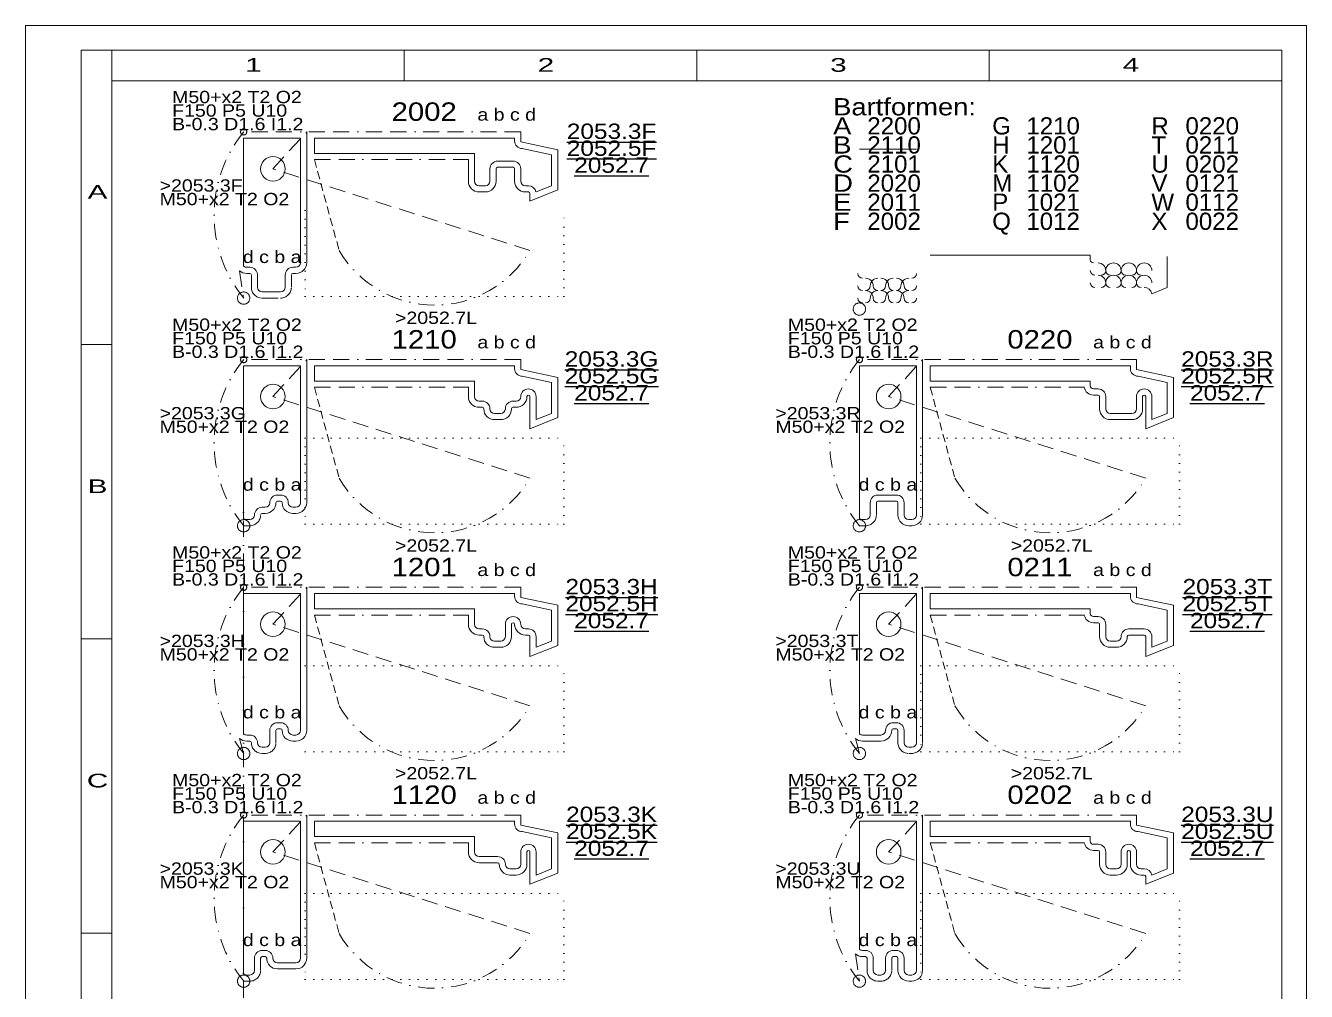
# Model space of a CAD drawing. Extents: x 1 to 209, y 1 to 296.
# Drawn here: x 1 to 209, y 139.1 to 296 of the extents above; entities that cross this region are included whole.
import ezdxf
from ezdxf.enums import TextEntityAlignment as Align

# ---------------------------------------------------------------- set-up
doc = ezdxf.new("R2010")
doc.units = 0
doc.header["$LTSCALE"] = 5.25
for name, pattern in [('BORDER', [1.75, 0.5, -0.25, 0.5, -0.25, 0, -0.25]), ('DASHDOT', [1, 0.5, -0.25, 0, -0.25]), ('DASHED', [0.75, 0.5, -0.25]), ('DIVIDE', [1.25, 0.5, -0.25, 0, -0.25, 0, -0.25]), ('DOT', [0.25, 0, -0.25]), ('HIDDEN', [0.375, 0.25, -0.125]), ('PHANTOM', [2.5, 1.25, -0.25, 0.25, -0.25, 0.25, -0.25])]:
    doc.linetypes.add(name, pattern=pattern)
for name, color, linetype, lineweight in [('2052_5_6 BESATZUNG', 8, 'CONTINUOUS', 18), ('2052___ SCHLOSS MIT DORN L', 230, 'CONTINUOUS', 13), ('2053_1-4 SCHLÜSSEL', 190, 'CONTINUOUS', 18), ('2053_3F', 30, 'CONTINUOUS', 13), ('2053_3G', 30, 'CONTINUOUS', 13), ('2053_3H', 30, 'CONTINUOUS', 13), ('2053_3K', 30, 'CONTINUOUS', 13), ('2053_3R', 30, 'CONTINUOUS', 13), ('2053_3T', 30, 'CONTINUOUS', 13), ('2053_3U', 30, 'CONTINUOUS', 13), ('BESCHRIFTUNG', 7, 'CONTINUOUS', 25), ('MITTELLINIEN', 5, 'DASHDOT', 13), ('STANDARD', 7, 'CONTINUOUS', 0)]:
    doc.layers.add(name, color=color, linetype=linetype, lineweight=lineweight)
doc.styles.add('Arial', font='arial.ttf')

msp = doc.modelspace()

# ---------------------------------------------------------------- linework, layer by layer
at = {"layer": '2052_5_6 BESATZUNG', "lineweight": 0}
for p, q in [((45.66, 277.72), (36.41, 277.72)), ((36.41, 277.72), (36.41, 256.91)), ((45.66, 257.47), (45.66, 277.72)), ((145.66, 275.94), (136.41, 275.94)), ((36.41, 240.72), (36.41, 215.91)), ((45.66, 240.72), (36.41, 240.72)), ((45.66, 218.47), (45.66, 240.72)), ((145.66, 240.72), (136.41, 240.72)), ((136.41, 240.72), (136.41, 215.91)), ((145.66, 216.47), (145.66, 240.72)), ((136.41, 216.22), (136.41, 217.72)), ((36.41, 203.72), (36.41, 180.91)), ((45.66, 203.72), (36.41, 203.72)), ((45.66, 181.47), (45.66, 203.72)), ((136.41, 203.72), (136.41, 180.91)), ((145.66, 203.72), (136.41, 203.72)), ((145.66, 179.47), (145.66, 203.72)), ((36.41, 166.72), (36.41, 141.91)), ((45.66, 166.72), (36.41, 166.72)), ((45.66, 144.47), (45.66, 166.72)), ((136.41, 166.72), (136.41, 145.91)), ((145.66, 166.72), (136.41, 166.72)), ((145.66, 142.47), (145.66, 166.72))]:
    msp.add_line(p, q, dxfattribs=at)
at = {"layer": '2052_5_6 BESATZUNG'}
for p, q in [((36.91, 256.72), (37.41, 256.72)), ((44.41, 256.72), (44.91, 256.72)), ((38.66, 255.47), (38.66, 253.47)), ((43.16, 253.47), (43.16, 255.47)), ((39.41, 252.72), (42.41, 252.72)), ((41.91, 219.72), (42.41, 219.72)), ((138.16, 216.47), (138.16, 218.47)), ((139.41, 219.72), (142.41, 219.72)), ((143.66, 218.47), (143.66, 216.47)), ((39.41, 217.72), (39.91, 217.72)), ((44.41, 217.72), (44.91, 217.72)), ((36.91, 215.72), (37.41, 215.72)), ((136.91, 215.72), (137.41, 215.72)), ((144.41, 215.72), (144.91, 215.72)), ((40.66, 179.47), (40.66, 181.47)), ((41.91, 182.72), (42.41, 182.72)), ((142.41, 182.72), (141.91, 182.72)), ((143.66, 179.47), (143.66, 181.47)), ((36.91, 180.72), (37.41, 180.72)), ((44.41, 180.72), (44.91, 180.72)), ((136.91, 180.72), (139.91, 180.72)), ((39.41, 178.72), (39.91, 178.72)), ((144.41, 178.72), (144.91, 178.72)), ((39.41, 145.72), (39.91, 145.72)), ((136.91, 145.72), (137.41, 145.72)), ((141.91, 145.72), (142.41, 145.72)), ((38.16, 142.47), (38.16, 144.47)), ((41.91, 143.72), (44.91, 143.72)), ((138.66, 144.47), (138.66, 142.47)), ((140.66, 142.47), (140.66, 144.47)), ((143.66, 144.47), (143.66, 142.47)), ((36.91, 141.72), (37.41, 141.72)), ((139.41, 141.72), (139.91, 141.72)), ((144.41, 141.72), (144.91, 141.72))]:
    msp.add_line(p, q, dxfattribs=at)
at = {"layer": '2052_5_6 BESATZUNG', "linetype": 'PHANTOM'}
for centre in [(136.41, 249.94), (36.41, 177.72)]:
    msp.add_circle(centre, 1, dxfattribs=at)
at = {"layer": '2052_5_6 BESATZUNG'}
for centre, radius, start, end in [((36.91, 257.47), 0.75, 228.1897, 270), ((37.41, 255.47), 1.25, 0, 90), ((44.41, 255.47), 1.25, 90, 180), ((44.91, 257.47), 0.75, 270, 360), ((136.91, 255.69), 0.75, 180, 270), ((137.41, 253.69), 1.25, 0, 90), ((139.41, 253.69), 1.25, 90, 180), ((139.91, 253.69), 1.25, 0, 90), ((141.91, 253.69), 1.25, 90, 180), ((142.41, 253.69), 1.25, 0, 90), ((144.41, 253.69), 1.25, 90, 180), ((144.91, 255.69), 0.75, 270, 360), ((39.41, 253.47), 0.75, 180, 270), ((42.41, 253.47), 0.75, 270, 360), ((136.91, 253.69), 0.75, 180, 270), ((136.91, 251.69), 0.75, 180, 270), ((137.41, 253.69), 0.75, 270, 360), ((137.41, 251.69), 1.25, 0, 90), ((137.41, 251.69), 0.75, 270, 360), ((139.41, 251.69), 1.25, 90, 180), ((139.41, 253.69), 0.75, 180, 270), ((139.41, 251.69), 0.75, 180, 270), ((139.91, 253.69), 0.75, 270, 360), ((139.91, 251.69), 1.25, 0, 90), ((139.91, 251.69), 0.75, 270, 360), ((141.91, 251.69), 1.25, 90, 180), ((141.91, 253.69), 0.75, 180, 270), ((141.91, 251.69), 0.75, 180, 270), ((142.41, 253.69), 0.75, 270, 360), ((142.41, 251.69), 1.25, 0, 90), ((142.41, 251.69), 0.75, 270, 360), ((144.41, 251.69), 1.25, 90, 180), ((144.41, 253.69), 0.75, 180, 270), ((144.41, 251.69), 0.75, 180, 270), ((144.91, 253.69), 0.75, 270, 360), ((144.91, 251.69), 0.75, 270, 360), ((39.91, 218.47), 0.75, 270, 360), ((41.91, 218.47), 1.25, 90, 180), ((42.41, 218.47), 1.25, 0, 90), ((44.41, 218.47), 0.75, 180, 270), ((44.91, 218.47), 0.75, 270, 360), ((139.41, 218.47), 1.25, 90, 180), ((142.41, 218.47), 1.25, 0, 90), ((37.41, 216.47), 0.75, 270, 360), ((39.41, 216.47), 1.25, 90, 180), ((137.41, 216.47), 0.75, 270, 360), ((144.41, 216.47), 0.75, 180, 270), ((144.91, 216.47), 0.75, 270, 360), ((36.91, 216.47), 0.75, 228.1897, 270), ((136.91, 216.47), 0.75, 228.1897, 270), ((41.91, 181.47), 1.25, 90, 180), ((42.41, 181.47), 1.25, 0, 90), ((44.41, 181.47), 0.75, 180, 270), ((44.91, 181.47), 0.75, 270, 360), ((139.91, 181.47), 0.75, 270, 360), ((141.91, 181.47), 1.25, 90, 180), ((142.41, 181.47), 1.25, 0, 90), ((36.91, 181.47), 0.75, 228.1897, 270), ((37.41, 179.47), 1.25, 0, 90), ((39.41, 179.47), 0.75, 180, 270), ((39.91, 179.47), 0.75, 270, 360), ((136.91, 181.47), 0.75, 228.1897, 270), ((144.41, 179.47), 0.75, 180, 270), ((144.91, 179.47), 0.75, 270, 360), ((39.41, 144.47), 1.25, 90, 180), ((39.91, 144.47), 1.25, 0, 90), ((136.91, 146.47), 0.75, 228.1897, 270), ((137.41, 144.47), 1.25, 0, 90), ((141.91, 144.47), 1.25, 90, 180), ((142.41, 144.47), 1.25, 0, 90), ((41.91, 144.47), 0.75, 180, 270), ((44.91, 144.47), 0.75, 270, 360), ((36.91, 142.47), 0.75, 228.1897, 270), ((37.41, 142.47), 0.75, 270, 360), ((139.41, 142.47), 0.75, 180, 270), ((139.91, 142.47), 0.75, 270, 360), ((144.41, 142.47), 0.75, 180, 270), ((144.91, 142.47), 0.75, 270, 360)]:
    msp.add_arc(centre, radius, start, end, dxfattribs=at)
at = {"layer": '2052___ SCHLOSS MIT DORN L', "linetype": 'DOT'}
for p, q in [((46.41, 265.97), (46.41, 251.97)), ((88.41, 251.97), (88.41, 265.97)), ((46.41, 251.97), (88.41, 251.97)), ((46.41, 228.97), (46.41, 214.97)), ((46.41, 228.97), (88.41, 228.97)), ((88.41, 214.97), (88.41, 228.97)), ((146.41, 228.97), (146.41, 214.97)), ((146.41, 228.97), (188.41, 228.97)), ((188.41, 214.97), (188.41, 228.97)), ((46.41, 214.97), (88.41, 214.97)), ((146.41, 214.97), (188.41, 214.97)), ((46.41, 191.97), (88.41, 191.97)), ((88.41, 177.97), (88.41, 191.97)), ((146.41, 191.97), (188.41, 191.97)), ((146.41, 191.97), (146.41, 177.97)), ((188.41, 177.97), (188.41, 191.97)), ((46.41, 177.97), (88.41, 177.97)), ((146.41, 177.97), (188.41, 177.97)), ((46.41, 154.97), (88.41, 154.97)), ((46.41, 154.97), (46.41, 140.97)), ((88.41, 140.97), (88.41, 154.97)), ((146.41, 154.97), (188.41, 154.97)), ((146.41, 154.97), (146.41, 140.97)), ((188.41, 140.97), (188.41, 154.97)), ((46.41, 140.97), (88.41, 140.97)), ((146.41, 140.97), (188.41, 140.97))]:
    msp.add_line(p, q, dxfattribs=at)
at = {"layer": '2052___ SCHLOSS MIT DORN L', "linetype": 'DASHDOT'}
for centre in [(52.98, 265.22), (52.98, 228.22), (152.98, 228.22), (52.98, 191.22), (152.98, 191.22), (52.98, 154.22), (152.98, 154.22)]:
    msp.add_arc(centre, 21.37, 140.8254, 219.1746, dxfattribs=at)
at = {"layer": '2053_1-4 SCHLÜSSEL'}
for p, q in [((47.91, 275.22), (47.91, 277.72)), ((47.91, 277.72), (80.41, 277.72)), ((80.41, 277.27), (80.41, 277.72)), ((47.91, 275.22), (73.91, 275.22)), ((73.91, 270.72), (73.91, 275.22)), ((86.41, 275.02), (81.66, 276.02)), ((86.41, 269.97), (86.41, 275.02)), ((76.41, 270.72), (76.41, 272.72)), ((77.66, 273.97), (80.16, 273.97)), ((81.41, 272.72), (81.41, 270.72)), ((74.66, 269.97), (75.66, 269.97)), ((82.16, 269.97), (82.66, 269.97)), ((83.89, 268.96), (86.41, 269.97)), ((147.91, 258.69), (173.91, 258.69)), ((173.91, 257.94), (173.91, 258.69)), ((186.41, 253.44), (186.41, 258.49)), ((183.89, 252.43), (186.41, 253.44)), ((47.91, 238.22), (47.91, 240.72)), ((47.91, 240.72), (80.41, 240.72)), ((80.41, 240.27), (80.41, 240.72)), ((147.91, 238.22), (147.91, 240.72)), ((147.91, 240.72), (180.41, 240.72)), ((180.41, 240.27), (180.41, 240.72)), ((47.91, 238.22), (73.91, 238.22)), ((73.91, 235.72), (73.91, 238.22)), ((86.41, 238.02), (81.66, 239.02)), ((86.41, 232.97), (86.41, 238.02)), ((147.91, 238.22), (173.91, 238.22)), ((173.91, 238.22), (173.91, 237.47)), ((186.41, 238.02), (181.66, 239.02)), ((186.41, 232.97), (186.41, 238.02)), ((83.91, 235.72), (83.91, 231.97)), ((174.41, 236.97), (175.16, 236.97)), ((176.41, 235.72), (176.41, 233.72)), ((181.41, 233.72), (181.41, 235.72)), ((183.91, 235.72), (183.91, 231.97)), ((74.66, 234.97), (75.16, 234.97)), ((77.16, 232.97), (78.16, 232.97)), ((80.16, 234.97), (80.66, 234.97)), ((83.91, 231.97), (86.41, 232.97)), ((177.16, 232.97), (180.66, 232.97)), ((183.91, 231.97), (186.41, 232.97)), ((47.91, 201.22), (47.91, 203.72)), ((47.91, 203.72), (80.41, 203.72)), ((80.41, 203.27), (80.41, 203.72)), ((86.41, 201.02), (81.66, 202.02)), ((147.91, 201.22), (147.91, 203.72)), ((147.91, 203.72), (180.41, 203.72)), ((180.41, 203.27), (180.41, 203.72)), ((186.41, 201.02), (181.66, 202.02)), ((47.91, 201.22), (73.91, 201.22)), ((73.91, 201.22), (73.91, 198.72)), ((86.41, 195.97), (86.41, 201.02)), ((147.91, 201.22), (173.91, 201.22)), ((173.91, 201.22), (173.91, 200.47)), ((174.41, 199.97), (175.16, 199.97)), ((186.41, 195.97), (186.41, 201.02)), ((74.66, 197.97), (75.16, 197.97)), ((78.91, 196.72), (78.91, 198.72)), ((82.16, 197.97), (82.66, 197.97)), ((176.41, 198.72), (176.41, 196.72)), ((182.66, 197.97), (180.16, 197.97)), ((77.16, 195.97), (78.16, 195.97)), ((83.91, 196.72), (83.91, 194.97)), ((83.91, 194.97), (86.41, 195.97)), ((178.16, 195.97), (177.16, 195.97)), ((183.91, 196.72), (183.91, 194.97)), ((183.91, 194.97), (186.41, 195.97)), ((47.91, 164.22), (47.91, 166.72)), ((47.91, 166.72), (80.41, 166.72)), ((80.41, 166.27), (80.41, 166.72)), ((147.91, 164.22), (147.91, 166.72)), ((147.91, 166.72), (180.41, 166.72)), ((180.41, 166.27), (180.41, 166.72)), ((86.41, 164.02), (81.66, 165.02)), ((186.41, 164.02), (181.66, 165.02)), ((47.91, 164.22), (73.91, 164.22)), ((73.91, 161.72), (73.91, 164.22)), ((86.41, 158.97), (86.41, 164.02)), ((147.91, 164.22), (173.91, 164.22)), ((173.91, 164.22), (173.91, 163.47)), ((174.41, 162.97), (175.16, 162.97)), ((186.41, 158.97), (186.41, 164.02)), ((74.66, 160.97), (77.66, 160.97)), ((81.41, 159.72), (81.41, 161.72)), ((83.91, 161.72), (83.91, 157.97)), ((176.41, 161.72), (176.41, 159.72)), ((178.91, 161.72), (178.91, 159.72)), ((181.41, 159.72), (181.41, 161.72)), ((79.66, 158.97), (80.66, 158.97)), ((83.91, 157.97), (86.41, 158.97)), ((178.16, 158.97), (177.16, 158.97)), ((182.16, 158.97), (182.66, 158.97)), ((183.89, 157.96), (186.41, 158.97))]:
    msp.add_line(p, q, dxfattribs=at)
for centre, radius, start, end in [((81.66, 277.27), 1.25, 180, 270), ((77.66, 272.72), 1.25, 90, 180), ((80.16, 272.72), 1.25, 360, 450), ((74.66, 270.72), 0.75, 180, 270), ((75.66, 270.72), 0.75, 270, 360), ((82.16, 270.72), 0.75, 180, 270), ((82.66, 268.72), 1.25, 11.0997, 90), ((174.41, 257.94), 0.5, 180, 270), ((174.66, 256.19), 0.75, 180, 270), ((175.16, 256.19), 1.25, 360, 450), ((175.66, 256.19), 0.75, 270, 360), ((177.66, 256.19), 1.25, 90, 180), ((177.16, 256.19), 0.75, 180, 270), ((177.66, 256.19), 1.25, 360, 450), ((178.16, 256.19), 0.75, 270, 360), ((180.16, 256.19), 1.25, 90, 180), ((179.66, 256.19), 0.75, 180, 270), ((180.16, 256.19), 1.25, 360, 450), ((180.66, 256.19), 0.75, 270, 360), ((182.66, 256.19), 1.25, 90, 180), ((182.16, 256.19), 0.75, 180, 270), ((182.66, 256.19), 1.25, 360, 450), ((174.66, 254.19), 0.75, 180, 270), ((175.16, 254.19), 1.25, 360, 450), ((175.66, 254.19), 0.75, 270, 360), ((177.66, 254.19), 1.25, 90, 180), ((177.16, 254.19), 0.75, 180, 270), ((177.66, 254.19), 1.25, 360, 450), ((178.16, 254.19), 0.75, 270, 360), ((180.16, 254.19), 1.25, 90, 180), ((179.66, 254.19), 0.75, 180, 270), ((180.16, 254.19), 1.25, 360, 450), ((180.66, 254.19), 0.75, 270, 360), ((182.66, 254.19), 1.25, 90, 180), ((182.16, 254.19), 0.75, 180, 270), ((182.66, 254.19), 1.25, 360, 450), ((182.66, 252.19), 1.25, 11.0997, 90), ((81.66, 240.27), 1.25, 180, 270), ((181.66, 240.27), 1.25, 180, 270), ((174.41, 237.47), 0.5, 180, 270), ((74.66, 235.72), 0.75, 180, 270), ((80.66, 235.72), 0.75, 270, 360), ((82.66, 235.72), 1.25, 90, 180), ((82.66, 235.72), 1.25, 360, 450), ((175.16, 235.72), 1.25, 360, 450), ((182.66, 235.72), 1.25, 90, 180), ((182.66, 235.72), 1.25, 360, 450), ((75.16, 233.72), 1.25, 360, 450), ((77.16, 233.72), 0.75, 180, 270), ((78.16, 233.72), 0.75, 270, 360), ((80.16, 233.72), 1.25, 90, 180), ((177.16, 233.72), 0.75, 180, 270), ((180.66, 233.72), 0.75, 270, 360), ((81.66, 203.27), 1.25, 180, 270), ((181.66, 203.27), 1.25, 180, 270), ((80.16, 198.72), 1.25, 90, 180), ((80.16, 198.72), 1.25, 360, 450), ((174.41, 200.47), 0.5, 180, 270), ((175.16, 198.72), 1.25, 360, 450), ((74.66, 198.72), 0.75, 180, 270), ((75.16, 196.72), 1.25, 360, 450), ((82.16, 198.72), 0.75, 180, 270), ((82.66, 196.72), 1.25, 360, 450), ((180.16, 196.72), 1.25, 90, 180), ((182.66, 196.72), 1.25, 360, 450), ((77.16, 196.72), 0.75, 180, 270), ((78.16, 196.72), 0.75, 270, 360), ((177.16, 196.72), 0.75, 180, 270), ((178.16, 196.72), 0.75, 270, 360), ((81.66, 166.27), 1.25, 180, 270), ((181.66, 166.27), 1.25, 180, 270), ((82.66, 161.72), 1.25, 90, 180), ((82.66, 161.72), 1.25, 360, 450), ((174.41, 163.47), 0.5, 180, 270), ((175.16, 161.72), 1.25, 360, 450), ((180.16, 161.72), 1.25, 90, 180), ((180.16, 161.72), 1.25, 360, 450), ((74.66, 161.72), 0.75, 180, 270), ((77.66, 159.72), 1.25, 360, 450), ((79.66, 159.72), 0.75, 180, 270), ((80.66, 159.72), 0.75, 270, 360), ((177.16, 159.72), 0.75, 180, 270), ((178.16, 159.72), 0.75, 270, 360), ((182.16, 159.72), 0.75, 180, 270), ((182.66, 157.72), 1.25, 11.0997, 90)]:
    msp.add_arc(centre, radius, start, end, dxfattribs=at)
at = {"layer": '2053_3F', "linetype": 'BORDER'}
for p, q in [((81.41, 278.72), (36.41, 278.72)), ((47.91, 274.22), (72.91, 274.22))]:
    msp.add_line(p, q, dxfattribs=at)
at = {"layer": '2053_3F', "linetype": 'DASHED'}
for p, q in [((41.16, 272.72), (46.66, 278.72)), ((82.91, 259.47), (41.16, 272.72)), ((35.75, 256.16), (36.41, 251.72))]:
    msp.add_line(p, q, dxfattribs=at)
at = {"layer": '2053_3F'}
for p, q in [((46.66, 257.47), (46.66, 278.72)), ((81.41, 278.72), (81.41, 277.09)), ((81.41, 277.09), (87.41, 275.83)), ((87.41, 269.29), (87.41, 275.83)), ((72.91, 270.72), (72.91, 274.22)), ((77.41, 270.72), (77.41, 272.72)), ((77.66, 272.97), (80.16, 272.97)), ((80.41, 272.72), (80.41, 270.72)), ((74.66, 268.97), (75.66, 268.97)), ((82.16, 268.97), (82.66, 268.97)), ((82.91, 267.49), (87.41, 269.29)), ((82.91, 268.72), (82.91, 267.49)), ((36.91, 255.72), (37.41, 255.72)), ((37.66, 255.47), (37.66, 253.47)), ((44.16, 253.47), (44.16, 255.47)), ((44.41, 255.72), (44.91, 255.72))]:
    msp.add_line(p, q, dxfattribs=at)
at = {"layer": '2053_3F', "linetype": 'HIDDEN'}
msp.add_line((47.91, 274.22), (51.91, 259.47), dxfattribs=at)
at = {"layer": '2053_3F', "color": 34, "linetype": 'DIVIDE'}
msp.add_line((39.41, 251.72), (42.41, 251.72), dxfattribs=at)
at = {"layer": '2053_3F', "linetype": 'PHANTOM'}
for centre, radius in [((36.41, 278.72), 0.5), ((36.41, 251.72), 1)]:
    msp.add_circle(centre, radius, dxfattribs=at)
at = {"layer": '2053_3F', "lineweight": 0}
msp.add_circle((41.16, 272.72), 2, dxfattribs=at)
at = {"layer": '2053_3F'}
for centre, radius, start, end in [((77.66, 272.72), 0.25, 90, 180), ((80.16, 272.72), 0.25, 360, 450), ((74.66, 270.72), 1.75, 180, 270), ((75.66, 270.72), 1.75, 270, 360), ((82.16, 270.72), 1.75, 180, 270), ((82.66, 268.72), 0.25, 360, 450), ((36.91, 257.47), 1.75, 228.1897, 270), ((44.91, 257.47), 1.75, 270, 360), ((37.41, 255.47), 0.25, 0, 90), ((44.41, 255.47), 0.25, 90, 180)]:
    msp.add_arc(centre, radius, start, end, dxfattribs=at)
at = {"layer": '2053_3F', "linetype": 'DASHDOT'}
msp.add_arc((67.41, 268.52), 17.95, 210.2807, 329.7193, dxfattribs=at)
at = {"layer": '2053_3F', "color": 34, "linetype": 'DIVIDE'}
for centre, start, end in [((39.41, 253.47), 180, 270), ((42.41, 253.47), 270, 360)]:
    msp.add_arc(centre, 1.75, start, end, dxfattribs=at)
at = {"layer": '2053_3G', "linetype": 'BORDER'}
for p, q in [((81.41, 241.72), (36.41, 241.72)), ((47.91, 237.22), (72.91, 237.22))]:
    msp.add_line(p, q, dxfattribs=at)
at = {"layer": '2053_3G', "linetype": 'DASHED'}
for p, q in [((41.16, 235.72), (46.66, 241.72)), ((82.91, 222.47), (41.16, 235.72))]:
    msp.add_line(p, q, dxfattribs=at)
at = {"layer": '2053_3G'}
for p, q in [((46.66, 218.47), (46.66, 241.72)), ((81.41, 241.72), (81.41, 240.09)), ((81.41, 240.09), (87.41, 238.83)), ((72.91, 235.72), (72.91, 237.22)), ((87.41, 232.29), (87.41, 238.83)), ((82.91, 235.72), (82.91, 230.49)), ((74.66, 233.97), (75.16, 233.97)), ((80.16, 233.97), (80.66, 233.97)), ((77.16, 231.97), (78.16, 231.97)), ((82.91, 230.49), (87.41, 232.29)), ((41.91, 218.72), (42.41, 218.72)), ((39.41, 216.72), (39.91, 216.72)), ((44.41, 216.72), (44.91, 216.72))]:
    msp.add_line(p, q, dxfattribs=at)
at = {"layer": '2053_3G', "linetype": 'HIDDEN'}
msp.add_line((47.91, 237.22), (51.91, 222.47), dxfattribs=at)
at = {"layer": '2053_3G', "color": 34, "linetype": 'DIVIDE'}
msp.add_line((36.41, 214.72), (37.41, 214.72), dxfattribs=at)
at = {"layer": '2053_3G', "linetype": 'PHANTOM'}
for centre, radius in [((36.41, 241.72), 0.5), ((36.41, 214.72), 1)]:
    msp.add_circle(centre, radius, dxfattribs=at)
at = {"layer": '2053_3G', "lineweight": 0}
msp.add_circle((41.16, 235.72), 2, dxfattribs=at)
at = {"layer": '2053_3G'}
for centre, radius, start, end in [((74.66, 235.72), 1.75, 180, 270), ((80.66, 235.72), 1.75, 270, 360), ((82.66, 235.72), 0.25, 90, 180), ((82.66, 235.72), 0.25, 360, 450), ((75.16, 233.72), 0.25, 360, 450), ((77.16, 233.72), 1.75, 180, 270), ((78.16, 233.72), 1.75, 270, 360), ((80.16, 233.72), 0.25, 90, 180), ((39.91, 218.47), 1.75, 270, 360), ((41.91, 218.47), 0.25, 90, 180), ((42.41, 218.47), 0.25, 0, 90), ((44.41, 218.47), 1.75, 180, 270), ((44.91, 218.47), 1.75, 270, 360), ((39.41, 216.47), 0.25, 90, 180)]:
    msp.add_arc(centre, radius, start, end, dxfattribs=at)
at = {"layer": '2053_3G', "linetype": 'DASHDOT'}
msp.add_arc((67.41, 231.52), 17.95, 210.2807, 329.7193, dxfattribs=at)
at = {"layer": '2053_3G', "color": 34, "linetype": 'DIVIDE'}
msp.add_arc((37.41, 216.47), 1.75, 270, 360, dxfattribs=at)
at = {"layer": '2053_3H', "linetype": 'BORDER'}
for p, q in [((81.41, 204.72), (36.41, 204.72)), ((47.91, 200.22), (72.91, 200.22))]:
    msp.add_line(p, q, dxfattribs=at)
at = {"layer": '2053_3H', "linetype": 'DASHED'}
for p, q in [((41.16, 198.72), (46.66, 204.72)), ((82.91, 185.47), (41.16, 198.72)), ((35.75, 180.16), (36.41, 177.72))]:
    msp.add_line(p, q, dxfattribs=at)
at = {"layer": '2053_3H'}
for p, q in [((46.66, 181.47), (46.66, 204.72)), ((81.41, 204.72), (81.41, 203.09)), ((81.41, 203.09), (87.41, 201.83)), ((87.41, 195.29), (87.41, 201.83)), ((72.91, 198.72), (72.91, 200.22)), ((79.91, 196.72), (79.91, 198.72)), ((74.66, 196.97), (75.16, 196.97)), ((82.16, 196.97), (82.66, 196.97)), ((82.91, 196.72), (82.91, 193.49)), ((77.16, 194.97), (78.16, 194.97)), ((82.91, 193.49), (87.41, 195.29)), ((41.66, 179.47), (41.66, 181.47)), ((41.91, 181.72), (42.41, 181.72)), ((36.91, 179.72), (37.41, 179.72)), ((44.41, 179.72), (44.91, 179.72))]:
    msp.add_line(p, q, dxfattribs=at)
at = {"layer": '2053_3H', "linetype": 'HIDDEN'}
msp.add_line((47.91, 200.22), (51.91, 185.47), dxfattribs=at)
at = {"layer": '2053_3H', "color": 34, "linetype": 'DIVIDE'}
msp.add_line((39.41, 177.72), (39.91, 177.72), dxfattribs=at)
at = {"layer": '2053_3H', "linetype": 'PHANTOM'}
for centre, radius in [((36.41, 204.72), 0.5), ((36.41, 177.72), 1)]:
    msp.add_circle(centre, radius, dxfattribs=at)
at = {"layer": '2053_3H', "lineweight": 0}
msp.add_circle((41.16, 198.72), 2, dxfattribs=at)
at = {"layer": '2053_3H'}
for centre, radius, start, end in [((74.66, 198.72), 1.75, 180, 270), ((80.16, 198.72), 0.25, 90, 180), ((80.16, 198.72), 0.25, 360, 450), ((82.16, 198.72), 1.75, 180, 270), ((75.16, 196.72), 0.25, 360, 450), ((77.16, 196.72), 1.75, 180, 270), ((78.16, 196.72), 1.75, 270, 360), ((82.66, 196.72), 0.25, 360, 450), ((41.91, 181.47), 0.25, 90, 180), ((42.41, 181.47), 0.25, 0, 90), ((44.41, 181.47), 1.75, 180, 270), ((44.91, 181.47), 1.75, 270, 360), ((36.91, 181.47), 1.75, 228.1897, 270), ((37.41, 179.47), 0.25, 0, 90)]:
    msp.add_arc(centre, radius, start, end, dxfattribs=at)
at = {"layer": '2053_3H', "linetype": 'DASHDOT'}
msp.add_arc((67.41, 194.52), 17.95, 210.2807, 329.7193, dxfattribs=at)
at = {"layer": '2053_3H', "color": 34, "linetype": 'DIVIDE'}
for centre, start, end in [((39.41, 179.47), 180, 270), ((39.91, 179.47), 270, 360)]:
    msp.add_arc(centre, 1.75, start, end, dxfattribs=at)
at = {"layer": '2053_3K', "linetype": 'BORDER'}
for p, q in [((81.41, 167.72), (36.41, 167.72)), ((47.91, 163.22), (72.91, 163.22))]:
    msp.add_line(p, q, dxfattribs=at)
at = {"layer": '2053_3K', "linetype": 'DASHED'}
for p, q in [((41.16, 161.72), (46.66, 167.72)), ((82.91, 148.47), (41.16, 161.72))]:
    msp.add_line(p, q, dxfattribs=at)
at = {"layer": '2053_3K'}
for p, q in [((46.66, 144.47), (46.66, 167.72)), ((81.41, 167.72), (81.41, 166.09)), ((81.41, 166.09), (87.41, 164.83)), ((87.41, 158.29), (87.41, 164.83)), ((72.91, 161.72), (72.91, 163.22)), ((82.41, 159.72), (82.41, 161.72)), ((82.91, 161.72), (82.91, 156.49)), ((74.66, 159.97), (77.66, 159.97)), ((82.91, 156.49), (87.41, 158.29)), ((79.66, 157.97), (80.66, 157.97)), ((39.16, 142.47), (39.16, 144.47)), ((39.41, 144.72), (39.91, 144.72)), ((41.91, 142.72), (44.91, 142.72))]:
    msp.add_line(p, q, dxfattribs=at)
at = {"layer": '2053_3K', "linetype": 'HIDDEN'}
msp.add_line((47.91, 163.22), (51.91, 148.47), dxfattribs=at)
at = {"layer": '2053_3K', "color": 34, "linetype": 'DIVIDE'}
msp.add_line((36.41, 140.72), (37.41, 140.72), dxfattribs=at)
at = {"layer": '2053_3K', "linetype": 'PHANTOM'}
for centre, radius in [((36.41, 167.72), 0.5), ((36.41, 140.72), 1)]:
    msp.add_circle(centre, radius, dxfattribs=at)
at = {"layer": '2053_3K', "lineweight": 0}
msp.add_circle((41.16, 161.72), 2, dxfattribs=at)
at = {"layer": '2053_3K'}
for centre, radius, start, end in [((74.66, 161.72), 1.75, 180, 270), ((82.66, 161.72), 0.25, 90, 180), ((82.66, 161.72), 0.25, 360, 450), ((77.66, 159.72), 0.25, 360, 450), ((79.66, 159.72), 1.75, 180, 270), ((80.66, 159.72), 1.75, 270, 360), ((39.41, 144.47), 0.25, 90, 180), ((39.91, 144.47), 0.25, 0, 90), ((41.91, 144.47), 1.75, 180, 270), ((44.91, 144.47), 1.75, 270, 360)]:
    msp.add_arc(centre, radius, start, end, dxfattribs=at)
at = {"layer": '2053_3K', "linetype": 'DASHDOT'}
msp.add_arc((67.41, 157.52), 17.95, 210.2807, 329.7193, dxfattribs=at)
at = {"layer": '2053_3K', "color": 34, "linetype": 'DIVIDE'}
msp.add_arc((37.41, 142.47), 1.75, 270, 360, dxfattribs=at)
at = {"layer": '2053_3R', "linetype": 'BORDER'}
for p, q in [((181.41, 241.72), (136.41, 241.72)), ((147.91, 237.22), (172.94, 237.22))]:
    msp.add_line(p, q, dxfattribs=at)
at = {"layer": '2053_3R', "linetype": 'DASHED'}
for p, q in [((141.16, 235.72), (146.66, 241.72)), ((182.91, 222.47), (141.16, 235.72))]:
    msp.add_line(p, q, dxfattribs=at)
at = {"layer": '2053_3R'}
for p, q in [((146.66, 216.47), (146.66, 241.72)), ((181.41, 241.72), (181.41, 240.09)), ((181.41, 240.09), (187.41, 238.83)), ((187.41, 232.29), (187.41, 238.83)), ((174.41, 235.97), (175.16, 235.97)), ((175.41, 235.72), (175.41, 233.72)), ((182.41, 233.72), (182.41, 235.72)), ((182.91, 235.72), (182.91, 230.49)), ((177.16, 231.97), (180.66, 231.97)), ((182.91, 230.49), (187.41, 232.29)), ((139.16, 216.47), (139.16, 218.47)), ((139.41, 218.72), (142.41, 218.72)), ((142.66, 218.47), (142.66, 216.47)), ((144.41, 214.72), (144.91, 214.72))]:
    msp.add_line(p, q, dxfattribs=at)
at = {"layer": '2053_3R', "linetype": 'HIDDEN'}
msp.add_line((147.91, 237.22), (151.91, 222.47), dxfattribs=at)
at = {"layer": '2053_3R', "color": 7, "linetype": 'DIVIDE'}
msp.add_line((136.41, 214.72), (137.41, 214.72), dxfattribs=at)
at = {"layer": '2053_3R', "linetype": 'PHANTOM'}
for centre, radius in [((136.41, 241.72), 0.5), ((136.41, 214.72), 1)]:
    msp.add_circle(centre, radius, dxfattribs=at)
at = {"layer": '2053_3R', "lineweight": 0}
msp.add_circle((141.16, 235.72), 2, dxfattribs=at)
at = {"layer": '2053_3R'}
for centre, radius, start, end in [((174.41, 237.47), 1.5, 189.5941, 270), ((175.16, 235.72), 0.25, 360, 450), ((182.66, 235.72), 0.25, 90, 180), ((182.66, 235.72), 0.25, 360, 450), ((177.16, 233.72), 1.75, 180, 270), ((180.66, 233.72), 1.75, 270, 360), ((139.41, 218.47), 0.25, 90, 180), ((142.41, 218.47), 0.25, 0, 90), ((144.41, 216.47), 1.75, 180, 270), ((144.91, 216.47), 1.75, 270, 360)]:
    msp.add_arc(centre, radius, start, end, dxfattribs=at)
at = {"layer": '2053_3R', "linetype": 'DASHDOT'}
msp.add_arc((167.41, 231.52), 17.95, 210.2807, 329.7193, dxfattribs=at)
at = {"layer": '2053_3R', "color": 7, "linetype": 'DIVIDE'}
msp.add_arc((137.41, 216.47), 1.75, 270, 360, dxfattribs=at)
at = {"layer": '2053_3T', "linetype": 'BORDER'}
for p, q in [((181.41, 204.72), (136.41, 204.72)), ((147.91, 200.22), (172.94, 200.22))]:
    msp.add_line(p, q, dxfattribs=at)
at = {"layer": '2053_3T', "linetype": 'DASHED'}
for p, q in [((141.16, 198.72), (146.66, 204.72)), ((182.91, 185.47), (141.16, 198.72)), ((135.75, 180.16), (136.41, 177.72))]:
    msp.add_line(p, q, dxfattribs=at)
at = {"layer": '2053_3T'}
for p, q in [((146.66, 179.47), (146.66, 204.72)), ((181.41, 204.72), (181.41, 203.09)), ((181.41, 203.09), (187.41, 201.83)), ((187.41, 195.29), (187.41, 201.83)), ((174.41, 198.97), (175.16, 198.97)), ((175.41, 198.72), (175.41, 196.72)), ((182.66, 196.97), (180.16, 196.97)), ((182.91, 196.72), (182.91, 193.49)), ((178.16, 194.97), (177.16, 194.97)), ((182.91, 193.49), (187.41, 195.29)), ((142.41, 181.72), (141.91, 181.72)), ((142.66, 179.47), (142.66, 181.47)), ((136.91, 179.72), (139.91, 179.72))]:
    msp.add_line(p, q, dxfattribs=at)
at = {"layer": '2053_3T', "linetype": 'HIDDEN'}
msp.add_line((147.91, 200.22), (151.91, 185.47), dxfattribs=at)
at = {"layer": '2053_3T', "color": 7, "linetype": 'DIVIDE'}
msp.add_line((144.41, 177.72), (144.91, 177.72), dxfattribs=at)
at = {"layer": '2053_3T', "linetype": 'PHANTOM'}
for centre, radius in [((136.41, 204.72), 0.5), ((136.41, 177.72), 1)]:
    msp.add_circle(centre, radius, dxfattribs=at)
at = {"layer": '2053_3T', "lineweight": 0}
msp.add_circle((141.16, 198.72), 2, dxfattribs=at)
at = {"layer": '2053_3T'}
for centre, radius, start, end in [((174.41, 200.47), 1.5, 189.5941, 270), ((175.16, 198.72), 0.25, 360, 450), ((177.16, 196.72), 1.75, 180, 270), ((178.16, 196.72), 1.75, 270, 360), ((180.16, 196.72), 0.25, 90, 180), ((182.66, 196.72), 0.25, 360, 450), ((139.91, 181.47), 1.75, 270, 360), ((141.91, 181.47), 0.25, 90, 180), ((142.41, 181.47), 0.25, 0, 90), ((136.91, 181.47), 1.75, 228.1897, 270)]:
    msp.add_arc(centre, radius, start, end, dxfattribs=at)
at = {"layer": '2053_3T', "linetype": 'DASHDOT'}
msp.add_arc((167.41, 194.52), 17.95, 210.2807, 329.7193, dxfattribs=at)
at = {"layer": '2053_3T', "color": 7, "linetype": 'DIVIDE'}
for centre, start, end in [((144.41, 179.47), 180, 270), ((144.91, 179.47), 270, 360)]:
    msp.add_arc(centre, 1.75, start, end, dxfattribs=at)
at = {"layer": '2053_3U', "linetype": 'BORDER'}
for p, q in [((181.41, 167.72), (136.41, 167.72)), ((147.91, 163.22), (172.94, 163.22))]:
    msp.add_line(p, q, dxfattribs=at)
at = {"layer": '2053_3U', "linetype": 'DASHED'}
for p, q in [((141.16, 161.72), (146.66, 167.72)), ((182.91, 148.47), (141.16, 161.72)), ((135.75, 145.16), (136.41, 140.72))]:
    msp.add_line(p, q, dxfattribs=at)
at = {"layer": '2053_3U'}
for p, q in [((146.66, 142.47), (146.66, 167.72)), ((181.41, 167.72), (181.41, 166.09)), ((181.41, 166.09), (187.41, 164.83)), ((187.41, 158.29), (187.41, 164.83)), ((174.41, 161.97), (175.16, 161.97)), ((175.41, 161.72), (175.41, 159.72)), ((179.91, 161.72), (179.91, 159.72)), ((180.41, 159.72), (180.41, 161.72)), ((182.91, 156.49), (187.41, 158.29)), ((178.16, 157.97), (177.16, 157.97)), ((182.16, 157.97), (182.66, 157.97)), ((182.91, 157.72), (182.91, 156.49)), ((136.91, 144.72), (137.41, 144.72)), ((137.66, 144.47), (137.66, 142.47)), ((141.66, 142.47), (141.66, 144.47)), ((141.91, 144.72), (142.41, 144.72)), ((142.66, 144.47), (142.66, 142.47)), ((144.41, 140.72), (144.91, 140.72))]:
    msp.add_line(p, q, dxfattribs=at)
at = {"layer": '2053_3U', "linetype": 'HIDDEN'}
msp.add_line((147.91, 163.22), (151.91, 148.47), dxfattribs=at)
at = {"layer": '2053_3U', "color": 34, "linetype": 'DIVIDE'}
msp.add_line((139.41, 140.72), (139.91, 140.72), dxfattribs=at)
at = {"layer": '2053_3U', "linetype": 'PHANTOM'}
for centre, radius in [((136.41, 167.72), 0.5), ((136.41, 140.72), 1)]:
    msp.add_circle(centre, radius, dxfattribs=at)
at = {"layer": '2053_3U', "lineweight": 0}
msp.add_circle((141.16, 161.72), 2, dxfattribs=at)
at = {"layer": '2053_3U'}
for centre, radius, start, end in [((174.41, 163.47), 1.5, 189.5941, 270), ((175.16, 161.72), 0.25, 360, 450), ((180.16, 161.72), 0.25, 90, 180), ((180.16, 161.72), 0.25, 360, 450), ((177.16, 159.72), 1.75, 180, 270), ((178.16, 159.72), 1.75, 270, 360), ((182.16, 159.72), 1.75, 180, 270), ((182.66, 157.72), 0.25, 360, 450), ((136.91, 146.47), 1.75, 228.1897, 270), ((137.41, 144.47), 0.25, 0, 90), ((141.91, 144.47), 0.25, 90, 180), ((142.41, 144.47), 0.25, 0, 90), ((144.41, 142.47), 1.75, 180, 270), ((144.91, 142.47), 1.75, 270, 360)]:
    msp.add_arc(centre, radius, start, end, dxfattribs=at)
at = {"layer": '2053_3U', "linetype": 'DASHDOT'}
msp.add_arc((167.41, 157.52), 17.95, 210.2807, 329.7193, dxfattribs=at)
at = {"layer": '2053_3U', "color": 34, "linetype": 'DIVIDE'}
for centre, start, end in [((139.41, 142.47), 180, 270), ((139.91, 142.47), 270, 360)]:
    msp.add_arc(centre, 1.75, start, end, dxfattribs=at)
at = {"layer": 'MITTELLINIEN'}
msp.add_line((36.41, 41.72), (36.41, 222.99), dxfattribs=at)
at = {"layer": 'STANDARD'}
for p, q in [((1, 1), (1, 296)), ((1, 296), (209, 296)), ((209, 296), (209, 1)), ((10, 5), (10, 292)), ((10, 292), (15, 292)), ((15, 292), (205, 292)), ((15, 287), (15, 292)), ((62.5, 292), (62.5, 287)), ((110, 292), (110, 287)), ((157.5, 292), (157.5, 287)), ((205, 292), (205, 287)), ((15, 287), (205, 287)), ((15, 5), (15, 287)), ((205, 287), (205, 5)), ((10, 244.17), (15, 244.17)), ((10, 196.33), (15, 196.33)), ((205, 182.12), (205, 5.12)), ((10, 148.5), (15, 148.5))]:
    msp.add_line(p, q, dxfattribs=at)

# ---------------------------------------------------------------- texts
at = {"layer": '2052___ SCHLOSS MIT DORN L', "char_height": 2, "attachment_point": 7, "line_spacing_factor": 0.66, "style": 'Arial'}
for s, insert in [('\\W1.135136;>2053.3F\\PM50+x2 T2 O2', (22.76, 266.79)), ('\\W1.135121;>2053.3G\\PM50+x2 T2 O2', (22.76, 229.79)), ('\\W1.135110;>2053.3R\\PM50+x2 T2 O2', (122.76, 229.79)), ('\\W1.135111;>2053.3H\\PM50+x2 T2 O2', (22.76, 192.79)), ('\\W1.135136;>2053.3T\\PM50+x2 T2 O2', (122.76, 192.79)), ('\\W1.135110;>2053.3K\\PM50+x2 T2 O2', (22.76, 155.79)), ('\\W1.135111;>2053.3U\\PM50+x2 T2 O2', (122.76, 155.79))]:
    msp.add_mtext(s, dxfattribs=dict(at, insert=insert))
at = {"layer": '2053_3F', "char_height": 2, "attachment_point": 7, "line_spacing_factor": 0.66, "style": 'Arial'}
for s, insert in [('\\W1.135090;M50+x2 T2 O2 \\PF150 P5 U10\\PB-0.3 D1.6 I1.2', (24.79, 278.97)), ('\\W1.135145;>2052.7L\\P', (60.99, 247.49))]:
    msp.add_mtext(s, dxfattribs=dict(at, insert=insert))
at = {"layer": '2053_3G', "char_height": 2, "attachment_point": 7, "line_spacing_factor": 0.66, "style": 'Arial'}
for s, insert in [('\\W1.135090;M50+x2 T2 O2 \\PF150 P5 U10\\PB-0.3 D1.6 I1.2', (24.79, 241.97)), ('\\W1.135145;>2052.7L\\P', (60.99, 210.49))]:
    msp.add_mtext(s, dxfattribs=dict(at, insert=insert))
at = {"layer": '2053_3H', "char_height": 2, "attachment_point": 7, "line_spacing_factor": 0.66, "style": 'Arial'}
for s, insert in [('\\W1.135090;M50+x2 T2 O2 \\PF150 P5 U10\\PB-0.3 D1.6 I1.2', (24.79, 204.97)), ('\\W1.135145;>2052.7L\\P', (60.99, 173.49))]:
    msp.add_mtext(s, dxfattribs=dict(at, insert=insert))
at = {"layer": '2053_3K', "insert": (24.79, 167.97), "char_height": 2, "attachment_point": 7, "line_spacing_factor": 0.66, "style": 'Arial'}
msp.add_mtext('\\W1.135090;M50+x2 T2 O2 \\PF150 P5 U10\\PB-0.3 D1.6 I1.2', dxfattribs=at)
at = {"layer": '2053_3R', "char_height": 2, "attachment_point": 7, "line_spacing_factor": 0.66, "style": 'Arial'}
for s, insert in [('\\W1.135090;M50+x2 T2 O2 \\PF150 P5 U10\\PB-0.3 D1.6 I1.2', (124.79, 241.97)), ('\\W1.135145;>2052.7L\\P', (160.99, 210.49))]:
    msp.add_mtext(s, dxfattribs=dict(at, insert=insert))
at = {"layer": '2053_3T', "char_height": 2, "attachment_point": 7, "line_spacing_factor": 0.66, "style": 'Arial'}
for s, insert in [('\\W1.135090;M50+x2 T2 O2 \\PF150 P5 U10\\PB-0.3 D1.6 I1.2', (124.79, 204.97)), ('\\W1.135145;>2052.7L\\P', (160.99, 173.49))]:
    msp.add_mtext(s, dxfattribs=dict(at, insert=insert))
at = {"layer": '2053_3U', "insert": (124.79, 167.97), "char_height": 2, "attachment_point": 7, "line_spacing_factor": 0.66, "style": 'Arial'}
msp.add_mtext('\\W1.135090;M50+x2 T2 O2 \\PF150 P5 U10\\PB-0.3 D1.6 I1.2', dxfattribs=at)
at = {"layer": 'BESCHRIFTUNG', "style": 'Arial'}
for s, height, width, p in [('2002', 3, 1.135145, (60.44, 280.52)), ('a b c d', 2, 1.135096, (74.37, 280.55)), ('d c b a', 2, 1.135096, (36.28, 257.42)), ('1210', 3, 1.135145, (60.44, 243.52)), ('a b c d', 2, 1.135096, (74.37, 243.55)), ('0220', 3, 1.135145, (160.44, 243.52)), ('a b c d', 2, 1.135096, (174.37, 243.55)), ('d c b a', 2, 1.135096, (36.28, 220.42)), ('d c b a', 2, 1.135096, (136.28, 220.42)), ('1201', 3, 1.135145, (60.44, 206.52)), ('a b c d', 2, 1.135096, (74.37, 206.55)), ('0211', 3, 1.135145, (160.44, 206.52)), ('a b c d', 2, 1.135096, (174.37, 206.55)), ('d c b a', 2, 1.135096, (36.28, 183.42)), ('d c b a', 2, 1.135096, (136.28, 183.42)), ('1120', 3, 1.135145, (60.44, 169.52)), ('a b c d', 2, 1.135096, (74.37, 169.55)), ('0202', 3, 1.135145, (160.44, 169.52)), ('a b c d', 2, 1.135096, (174.37, 169.55)), ('d c b a', 2, 1.135096, (36.28, 146.42)), ('d c b a', 2, 1.135096, (136.28, 146.42))]:
    msp.add_text(s, height=height, dxfattribs=dict(at, width=width)).set_placement(p)
for s, insert, char_height, attachment_point, line_spacing_factor in [('\\W1.135076;Bartformen:\\PA\\PB\\PC\\PD\\PE\\PF', (132.15, 284.21), 2.8, 1, 0.664286), ('\\W1.000000;\\P2200\\P2110\\P2101\\P2020\\P2011\\P2002', (137.69, 284.21), 2.8, 1, 0.664286), ('\\W1.000000;\\PG\\PH\\PK\\PM\\PP\\PQ', (157.98, 284.21), 2.8, 1, 0.664286), ('\\W1.000000;\\P1210\\P1201\\P1120\\P1102\\P1021\\P1012', (163.52, 284.21), 2.8, 1, 0.664286), ('\\W1.000000;\\PR\\PT\\PU\\PV\\PW\\PX', (183.83, 284.21), 2.8, 1, 0.664286), ('\\W1.000000;\\P0220\\P0211\\P0202\\P0121\\P0112\\P0022', (189.36, 284.21), 2.8, 1, 0.664286), ('\\W1.135128;\\L2053.3F\\P2052.5F\\P2052.7', (96.16, 276.06), 2.5, 5, 0.66), ('\\W1.135112;\\L2053.3G\\P2052.5G\\P2052.7', (96.16, 239.06), 2.5, 5, 0.66), ('\\W1.135099;\\L2053.3R\\P2052.5R\\P2052.7', (196.16, 239.06), 2.5, 5, 0.66), ('\\W1.135100;\\L2053.3H\\P2052.5H\\P2052.7', (96.16, 202.06), 2.5, 5, 0.66), ('\\W1.135128;\\L2053.3T\\P2052.5T\\P2052.7', (196.16, 202.06), 2.5, 5, 0.66), ('\\W1.135099;\\L2053.3K\\P2052.5K\\P2052.7', (96.16, 165.06), 2.5, 5, 0.66), ('\\W1.135099;\\L2053.3U\\P2052.5U\\P2052.7', (196.16, 165.06), 2.5, 5, 0.66)]:
    msp.add_mtext(s, dxfattribs=dict(at, insert=insert, char_height=char_height, attachment_point=attachment_point, line_spacing_factor=line_spacing_factor))
at = {"layer": 'STANDARD', "style": 'Arial'}
for s, width, p in [('1', 1.547923, (38, 290.72)), ('2', 1.547922, (85.5, 290.72)), ('3', 1.547923, (133, 290.72)), ('4', 1.547923, (180.5, 290.72)), ('A', 1.547987, (12.68, 270.1)), ('B', 1.547987, (12.68, 222.26)), ('C', 1.548103, (12.68, 174.43))]:
    msp.add_text(s, height=2.23, dxfattribs=dict(at, width=width)).set_placement(p, align=Align.TOP_CENTER)

doc.saveas('drawing.dxf')
